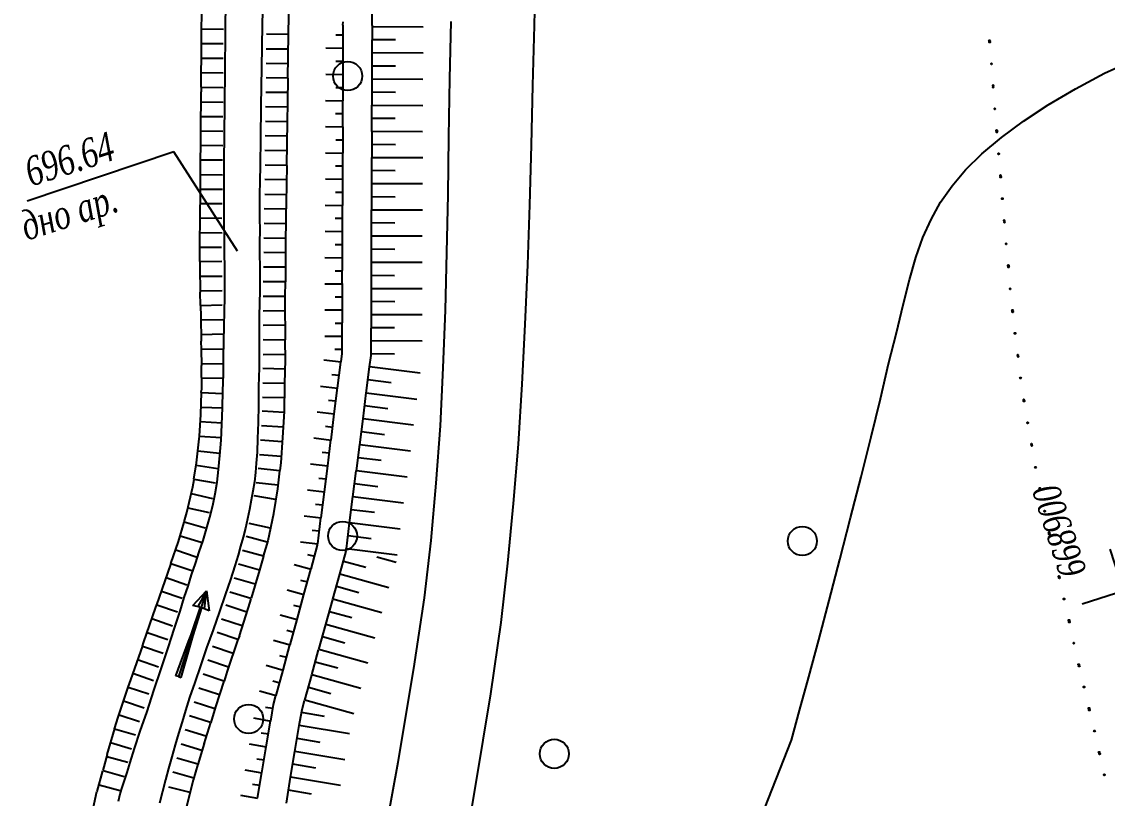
# Model space of a CAD drawing. Header units: millimetres. Extents: x 1353783 to 6492029790, y -7276956 to -512500.
# Drawn here: x 9944583 to 9952050, y -2817546 to -2812207 of the extents above; entities that cross this region are included whole.
import ezdxf

# ---------------------------------------------------------------- set-up
doc = ezdxf.new("R2010")
doc.units = ezdxf.units.MM
doc.linetypes.add('CONTI', pattern=[0])
doc.layers.get('0').update_dxf_attribs({"lineweight": 5})
for name, color, linetype in [('GORIZUNKNOWN', 32, 'CONTI'), ('NAD_MГИДРОГР', 94, 'CONTI'), ('SETKR', 7, 'CONTI'), ('SIT_LГИДРОГР', 84, 'CONTI'), ('SIT_LГОРИЗОН', 14, 'CONTI'), ('SIT_LРЕЛЬЕФ', 7, 'CONTI'), ('USLZNГИДРОГР', 84, 'CONTI'), ('ZAPSKРАСТЕНИ', 94, 'CONTI'), ('РЕЛЬЕФ', 7, 'CONTI')]:
    doc.layers.add(name, color=color, linetype=linetype)
doc.styles.add('SHRFT', font='', dxfattribs={"width": 0.75})
doc.styles.get('SHRFT').set_extended_font_data('Times New Roman Cyr', italic=True)

# ---------------------------------------------------------------- blocks, each defined once
blk = doc.blocks.new('BL_333')
at = {"color": 0}
for p, q in [((0, -3), (0, 3)), ((-3, 0), (3, 0))]:
    blk.add_line(p, q, dxfattribs=at)
blk = doc.blocks.new('BL_2004')
at = {"color": 0}
blk.add_circle((0, 0), 1, dxfattribs=at)
blk = doc.blocks.new('BL_89')
at = {"color": 0}
for p, q in [((0, 6.2), (-0.2, 6.2)), ((-0.2, 6.2), (-0.1, 3.7)), ((0, 0), (0, 6.2)), ((0, 6.2), (0.2, 6.2)), ((0.2, 6.2), (0.1, 3.7)), ((-0.1, 3.7), (-0.07, 3.2)), ((-0.07, 3.2), (-0.05, 1.2)), ((0.07, 3.2), (0.05, 1.2)), ((0.1, 3.7), (0.07, 3.2)), ((-0.6, 1.25), (0, 1.2)), ((0, 0), (-0.6, 1.25)), ((-0.25, 1.2), (0, 0)), ((0, 1.2), (0.6, 1.25)), ((0.6, 1.25), (0, 0)), ((0, 0), (0.25, 1.2))]:
    blk.add_line(p, q, dxfattribs=at)
blk = doc.blocks.new('оо')
at = {"layer": 'GORIZUNKNOWN', "color": 9, "true_color": 0xc7c8ca}
blk.add_lwpolyline([(222703.213, -3431613.482), (222705.943, -3431610.132), (222706.523, -3431609.252), (222707.183, -3431608.242), (222707.893, -3431607.142), (222708.653, -3431605.962), (222709.433, -3431604.732), (222710.213, -3431603.482), (222710.993, -3431602.252), (222711.743, -3431601.042), (222712.443, -3431599.902), (222713.083, -3431598.842), (222713.663, -3431597.902), (222714.173, -3431597.062), (222714.643, -3431596.312), (222715.093, -3431595.652), (222715.533, -3431595.072), (222715.993, -3431594.562), (222716.483, -3431594.092), (222717.033, -3431593.682), (222717.643, -3431593.302), (222718.343, -3431592.952), (222719.153, -3431592.622), (222720.053, -3431592.322), (222721.033, -3431592.042), (222722.093, -3431591.802), (222723.203, -3431591.602), (222724.373, -3431591.462)], dxfattribs=at)
at = {"layer": 'SIT_LГИДРОГР', "color": 9, "true_color": 0xc7c8ca}
for p, q in [((222694.833, -3431581.062), (222695.233, -3431579.872)), ((222696.623, -3431579.722), (222696.133, -3431581.172)), ((222694.443, -3431582.242), (222694.833, -3431581.062)), ((222696.133, -3431581.172), (222695.663, -3431582.542)), ((222705.783, -3431581.882), (222705.033, -3431584.042)), ((222694.073, -3431583.362), (222694.443, -3431582.242)), ((222695.663, -3431582.542), (222695.243, -3431583.792)), ((222701.713, -3431584.902), (222702.363, -3431583.032)), ((222693.743, -3431584.372), (222694.073, -3431583.362)), ((222695.243, -3431583.792), (222694.883, -3431584.872)), ((222705.033, -3431584.042), (222704.353, -3431585.982)), ((222691.903, -3431584.382), (222686.583, -3431584.462)), ((222692.943, -3431588.302), (222691.903, -3431584.382)), ((222693.463, -3431585.212), (222693.743, -3431584.372)), ((222693.263, -3431585.822), (222693.463, -3431585.212)), ((222694.883, -3431584.872), (222694.593, -3431585.712)), ((222701.073, -3431586.782), (222701.713, -3431584.902)), ((222693.103, -3431586.302), (222693.263, -3431585.822)), ((222694.593, -3431585.712), (222694.403, -3431586.272)), ((222692.953, -3431586.782), (222693.103, -3431586.302)), ((222694.403, -3431586.272), (222694.273, -3431586.662)), ((222704.353, -3431585.982), (222703.673, -3431587.922)), ((222694.273, -3431586.662), (222694.143, -3431587.062)), ((222692.803, -3431587.262), (222692.953, -3431586.782)), ((222694.143, -3431587.062), (222694.013, -3431587.452)), ((222700.433, -3431588.672), (222701.073, -3431586.782)), ((222692.653, -3431587.742), (222692.803, -3431587.262)), ((222694.013, -3431587.452), (222693.893, -3431587.852)), ((222692.503, -3431588.222), (222692.653, -3431587.742)), ((222693.893, -3431587.852), (222693.763, -3431588.252)), ((222703.673, -3431587.922), (222702.993, -3431589.862)), ((222692.353, -3431588.712), (222692.503, -3431588.222)), ((222693.763, -3431588.252), (222693.633, -3431588.652)), ((222692.203, -3431589.192), (222692.353, -3431588.712)), ((222693.633, -3431588.652), (222693.513, -3431589.042)), ((222699.783, -3431590.552), (222700.433, -3431588.672)), ((222692.043, -3431589.672), (222692.203, -3431589.192)), ((222693.513, -3431589.042), (222693.383, -3431589.442)), ((222691.883, -3431590.142), (222692.043, -3431589.672)), ((222693.383, -3431589.442), (222693.253, -3431589.842)), ((222693.253, -3431589.842), (222693.123, -3431590.232)), ((222702.993, -3431589.862), (222702.293, -3431591.802)), ((222691.723, -3431590.622), (222691.883, -3431590.142)), ((222693.123, -3431590.232), (222692.973, -3431590.672)), ((222691.553, -3431591.122), (222691.723, -3431590.622)), ((222692.973, -3431590.672), (222692.803, -3431591.182)), ((222699.133, -3431592.422), (222699.783, -3431590.552)), ((222691.373, -3431591.642), (222691.553, -3431591.122)), ((222692.803, -3431591.182), (222692.623, -3431591.752)), ((222691.193, -3431592.182), (222691.373, -3431591.642)), ((222692.623, -3431591.752), (222692.423, -3431592.352)), ((222702.293, -3431591.802), (222701.583, -3431593.732)), ((222691.003, -3431592.722), (222691.193, -3431592.182)), ((222692.423, -3431592.352), (222692.213, -3431592.962)), ((222698.453, -3431594.292), (222699.133, -3431592.422)), ((222690.813, -3431593.272), (222691.003, -3431592.722)), ((222692.213, -3431592.962), (222692.013, -3431593.562)), ((222690.613, -3431593.812), (222690.813, -3431593.272)), ((222690.423, -3431594.322), (222690.613, -3431593.812)), ((222692.013, -3431593.562), (222691.823, -3431594.132)), ((222701.583, -3431593.732), (222700.853, -3431595.652)), ((222691.823, -3431594.132), (222691.633, -3431594.652)), ((222690.223, -3431594.812), (222690.423, -3431594.322)), ((222697.753, -3431596.152), (222698.453, -3431594.292)), ((222690.033, -3431595.252), (222690.223, -3431594.812)), ((222691.633, -3431594.652), (222691.473, -3431595.092)), ((222689.853, -3431595.652), (222690.033, -3431595.252)), ((222691.473, -3431595.092), (222691.333, -3431595.442)), ((222689.663, -3431596.012), (222689.853, -3431595.652)), ((222691.333, -3431595.442), (222691.203, -3431595.742)), ((222700.853, -3431595.652), (222700.103, -3431597.572)), ((222689.463, -3431596.372), (222689.663, -3431596.012)), ((222691.073, -3431596.032), (222690.923, -3431596.322)), ((222691.203, -3431595.742), (222691.073, -3431596.032)), ((222689.243, -3431596.722), (222689.463, -3431596.372)), ((222690.923, -3431596.322), (222690.773, -3431596.602)), ((222697.013, -3431597.992), (222697.753, -3431596.152)), ((222689.013, -3431597.062), (222689.243, -3431596.722)), ((222690.773, -3431596.602), (222690.623, -3431596.892)), ((222688.783, -3431597.412), (222689.013, -3431597.062)), ((222690.463, -3431597.172), (222690.293, -3431597.452)), ((222690.623, -3431596.892), (222690.463, -3431597.172)), ((222688.533, -3431597.742), (222688.783, -3431597.412)), ((222690.293, -3431597.452), (222690.123, -3431597.722)), ((222688.293, -3431598.082), (222688.533, -3431597.742)), ((222690.123, -3431597.722), (222689.943, -3431597.992)), ((222700.103, -3431597.572), (222699.323, -3431599.462)), ((222688.043, -3431598.412), (222688.293, -3431598.082)), ((222689.773, -3431598.262), (222689.553, -3431598.572)), ((222689.943, -3431597.992), (222689.773, -3431598.262)), ((222696.243, -3431599.812), (222697.013, -3431597.992)), ((222687.803, -3431598.752), (222688.043, -3431598.412)), ((222689.553, -3431598.572), (222689.263, -3431598.972)), ((222687.563, -3431599.082), (222687.803, -3431598.752)), ((222689.263, -3431598.972), (222688.933, -3431599.422)), ((222687.283, -3431599.482), (222687.563, -3431599.082)), ((222686.923, -3431599.982), (222687.283, -3431599.482)), ((222688.933, -3431599.422), (222688.563, -3431599.912)), ((222699.323, -3431599.462), (222698.513, -3431601.352)), ((222686.503, -3431600.552), (222686.923, -3431599.982)), ((222688.563, -3431599.912), (222688.163, -3431600.442)), ((222695.423, -3431601.612), (222696.243, -3431599.812)), ((222688.163, -3431600.442), (222687.763, -3431600.962)), ((222686.053, -3431601.172), (222686.503, -3431600.552)), ((222685.593, -3431601.802), (222686.053, -3431601.172)), ((222687.763, -3431600.962), (222687.373, -3431601.482)), ((222687.373, -3431601.482), (222687.013, -3431601.972)), ((222694.333, -3431603.822), (222695.423, -3431601.612)), ((222698.513, -3431601.352), (222697.663, -3431603.222)), ((222685.143, -3431602.422), (222685.593, -3431601.802)), ((222687.013, -3431601.972), (222686.683, -3431602.412)), ((222684.713, -3431602.992), (222685.143, -3431602.422)), ((222686.683, -3431602.412), (222686.413, -3431602.792)), ((222684.343, -3431603.502), (222684.713, -3431602.992)), ((222686.183, -3431603.122), (222685.943, -3431603.472)), ((222686.413, -3431602.792), (222686.183, -3431603.122)), ((222684.053, -3431603.912), (222684.343, -3431603.502)), ((222685.943, -3431603.472), (222685.713, -3431603.812)), ((222697.663, -3431603.222), (222696.573, -3431605.452)), ((222685.713, -3431603.812), (222685.483, -3431604.162)), ((222692.833, -3431606.722), (222694.333, -3431603.822)), ((222683.703, -3431604.412), (222683.853, -3431604.202)), ((222683.853, -3431604.202), (222684.053, -3431603.912)), ((222685.483, -3431604.162), (222685.253, -3431604.512)), ((222683.403, -3431604.832), (222683.553, -3431604.622)), ((222683.553, -3431604.622), (222683.703, -3431604.412)), ((222685.253, -3431604.512), (222685.033, -3431604.852)), ((222683.263, -3431605.052), (222683.403, -3431604.832)), ((222685.033, -3431604.852), (222684.813, -3431605.202)), ((222684.813, -3431605.202), (222684.593, -3431605.552)), ((222696.573, -3431605.452), (222695.103, -3431608.322)), ((222691.043, -3431610.082), (222692.833, -3431606.722)), ((222695.103, -3431608.322), (222693.373, -3431611.632))]:
    blk.add_line(p, q, dxfattribs=at)
at = {"layer": 'SIT_LГОРИЗОН', "color": 9, "true_color": 0xc7c8ca}
for p, q in [((222693.953, -3431581.132), (222694.423, -3431579.702)), ((222697.363, -3431580.332), (222696.883, -3431581.752)), ((222694.113, -3431580.652), (222694.823, -3431580.892)), ((222693.483, -3431582.562), (222693.953, -3431581.132)), ((222693.953, -3431581.132), (222694.663, -3431581.362)), ((222693.793, -3431581.612), (222694.503, -3431581.842)), ((222696.883, -3431581.752), (222696.173, -3431581.512)), ((222696.883, -3431581.752), (222696.403, -3431583.172)), ((222693.643, -3431582.082), (222694.353, -3431582.322)), ((222696.723, -3431582.222), (222696.013, -3431581.992)), ((222693.443, -3431582.712), (222693.493, -3431582.552)), ((222693.483, -3431582.562), (222694.193, -3431582.792)), ((222696.563, -3431582.702), (222695.853, -3431582.462)), ((222693.013, -3431583.982), (222693.433, -3431582.712)), ((222696.413, -3431583.172), (222695.703, -3431582.932)), ((222693.323, -3431583.032), (222694.043, -3431583.272)), ((222696.413, -3431583.172), (222696.143, -3431583.962)), ((222693.173, -3431583.512), (222693.883, -3431583.742)), ((222696.253, -3431583.642), (222695.543, -3431583.412)), ((222692.543, -3431585.402), (222693.013, -3431583.982)), ((222693.013, -3431583.982), (222693.723, -3431584.222)), ((222696.093, -3431584.122), (222695.383, -3431583.882)), ((222696.143, -3431583.962), (222695.933, -3431584.592)), ((222692.853, -3431584.452), (222693.573, -3431584.692)), ((222695.933, -3431584.592), (222695.223, -3431584.352)), ((222695.773, -3431585.062), (222695.063, -3431584.822)), ((222695.933, -3431584.592), (222695.453, -3431586.012)), ((222692.703, -3431584.932), (222693.413, -3431585.162)), ((222692.363, -3431585.952), (222692.543, -3431585.412)), ((222692.543, -3431585.402), (222693.253, -3431585.642)), ((222695.613, -3431585.542), (222694.903, -3431585.302)), ((222692.073, -3431586.822), (222692.363, -3431585.952)), ((222692.383, -3431585.882), (222693.103, -3431586.122)), ((222695.463, -3431586.022), (222694.753, -3431585.782)), ((222695.303, -3431586.492), (222694.593, -3431586.252)), ((222695.463, -3431586.022), (222695.053, -3431587.232)), ((222692.233, -3431586.352), (222692.943, -3431586.582)), ((222691.803, -3431587.642), (222692.073, -3431586.832)), ((222692.073, -3431586.822), (222692.783, -3431587.062)), ((222695.143, -3431586.972), (222694.433, -3431586.732)), ((222691.913, -3431587.302), (222692.633, -3431587.542)), ((222694.973, -3431587.442), (222694.263, -3431587.202)), ((222694.973, -3431587.442), (222694.503, -3431588.862)), ((222695.053, -3431587.232), (222694.983, -3431587.432)), ((222691.603, -3431588.252), (222691.793, -3431587.642)), ((222691.753, -3431587.772), (222692.463, -3431588.002)), ((222694.813, -3431587.912), (222694.103, -3431587.682)), ((222694.653, -3431588.392), (222693.943, -3431588.152)), ((222691.303, -3431589.252), (222691.553, -3431588.442)), ((222691.553, -3431588.442), (222691.613, -3431588.252)), ((222691.603, -3431588.252), (222692.323, -3431588.472)), ((222691.463, -3431588.732), (222692.183, -3431588.962)), ((222694.503, -3431588.862), (222693.793, -3431588.622)), ((222694.503, -3431588.862), (222694.463, -3431588.972)), ((222691.163, -3431589.692), (222691.293, -3431589.252)), ((222691.323, -3431589.212), (222692.033, -3431589.432)), ((222694.343, -3431589.332), (222693.633, -3431589.102)), ((222694.463, -3431588.972), (222694.193, -3431589.812)), ((222691.063, -3431590.062), (222691.173, -3431589.692)), ((222691.163, -3431589.692), (222691.883, -3431589.902)), ((222694.183, -3431589.812), (222693.463, -3431589.582)), ((222694.183, -3431589.812), (222693.473, -3431589.572)), ((222690.823, -3431590.872), (222691.063, -3431590.062)), ((222694.023, -3431590.292), (222693.313, -3431590.062)), ((222694.183, -3431589.812), (222694.023, -3431590.282)), ((222691.023, -3431590.172), (222691.743, -3431590.382)), ((222694.023, -3431590.292), (222693.903, -3431590.662)), ((222690.883, -3431590.652), (222691.603, -3431590.862)), ((222693.873, -3431590.762), (222693.153, -3431590.532)), ((222693.903, -3431590.662), (222693.633, -3431591.512)), ((222690.573, -3431591.672), (222690.743, -3431591.132)), ((222690.733, -3431591.132), (222690.813, -3431590.872)), ((222690.733, -3431591.132), (222691.453, -3431591.352)), ((222693.723, -3431591.232), (222693.003, -3431591.012)), ((222693.563, -3431591.712), (222692.853, -3431591.482)), ((222693.633, -3431591.512), (222693.573, -3431591.712)), ((222690.313, -3431592.472), (222690.563, -3431591.672)), ((222690.593, -3431591.612), (222691.303, -3431591.832)), ((222693.563, -3431591.712), (222693.363, -3431592.362)), ((222690.433, -3431592.072), (222691.153, -3431592.312)), ((222693.413, -3431592.192), (222692.693, -3431591.962)), ((222690.023, -3431593.262), (222690.283, -3431592.552)), ((222690.273, -3431592.552), (222690.303, -3431592.472)), ((222690.273, -3431592.552), (222690.973, -3431592.812)), ((222693.253, -3431592.662), (222692.543, -3431592.412)), ((222693.363, -3431592.362), (222693.093, -3431593.132)), ((222690.103, -3431593.022), (222690.813, -3431593.282)), ((222693.093, -3431593.132), (222692.383, -3431592.892)), ((222689.753, -3431593.962), (222690.023, -3431593.262)), ((222692.933, -3431593.602), (222692.223, -3431593.362)), ((222693.073, -3431593.202), (222692.783, -3431594.042)), ((222693.093, -3431593.132), (222693.073, -3431593.202)), ((222689.933, -3431593.492), (222690.633, -3431593.762)), ((222692.773, -3431594.072), (222692.073, -3431593.802)), ((222689.383, -3431594.802), (222689.723, -3431594.042)), ((222689.723, -3431594.042), (222689.753, -3431593.962)), ((222689.753, -3431593.962), (222690.453, -3431594.232)), ((222692.783, -3431594.042), (222692.593, -3431594.542)), ((222689.553, -3431594.422), (222690.233, -3431594.722)), ((222692.593, -3431594.542), (222691.893, -3431594.272)), ((222692.593, -3431594.542), (222692.463, -3431594.872)), ((222689.113, -3431595.312), (222689.383, -3431594.802)), ((222689.343, -3431594.872), (222690.013, -3431595.212)), ((222692.403, -3431595.012), (222691.713, -3431594.732)), ((222692.463, -3431594.872), (222692.133, -3431595.692)), ((222692.223, -3431595.482), (222691.523, -3431595.202)), ((222688.543, -3431596.322), (222689.003, -3431595.542)), ((222689.003, -3431595.542), (222689.123, -3431595.322)), ((222689.113, -3431595.312), (222689.783, -3431595.652)), ((222692.013, -3431595.942), (222691.333, -3431595.632)), ((222688.883, -3431595.752), (222689.523, -3431596.132)), ((222692.013, -3431595.942), (222691.763, -3431596.502)), ((222692.133, -3431595.692), (222692.023, -3431595.932)), ((222688.353, -3431596.602), (222688.543, -3431596.322)), ((222688.623, -3431596.182), (222689.273, -3431596.562)), ((222691.803, -3431596.392), (222691.123, -3431596.082)), ((222687.963, -3431597.182), (222688.353, -3431596.612)), ((222688.353, -3431596.602), (222688.973, -3431597.022)), ((222691.583, -3431596.832), (222690.923, -3431596.492)), ((222691.753, -3431596.502), (222691.363, -3431597.272)), ((222688.073, -3431597.022), (222688.693, -3431597.442)), ((222687.483, -3431597.832), (222687.963, -3431597.182)), ((222687.783, -3431597.432), (222688.383, -3431597.872)), ((222691.113, -3431597.712), (222690.463, -3431597.342)), ((222691.363, -3431597.282), (222690.893, -3431598.102)), ((222687.283, -3431598.112), (222687.493, -3431597.832)), ((222687.483, -3431597.832), (222688.093, -3431598.272)), ((222690.863, -3431598.142), (222690.233, -3431597.732)), ((222686.583, -3431599.032), (222687.283, -3431598.112)), ((222687.183, -3431598.232), (222687.783, -3431598.692)), ((222690.593, -3431598.562), (222689.963, -3431598.152)), ((222690.893, -3431598.102), (222690.583, -3431598.562)), ((222686.883, -3431598.632), (222687.483, -3431599.082)), ((222690.313, -3431598.982), (222689.693, -3431598.562)), ((222690.593, -3431598.562), (222690.313, -3431598.982)), ((222686.533, -3431599.102), (222686.593, -3431599.022)), ((222686.583, -3431599.032), (222687.183, -3431599.482)), ((222690.023, -3431599.392), (222689.403, -3431598.972)), ((222690.313, -3431598.982), (222689.743, -3431599.802)), ((222685.753, -3431600.142), (222686.533, -3431599.102)), ((222689.733, -3431599.812), (222689.113, -3431599.382)), ((222686.283, -3431599.432), (222686.883, -3431599.882)), ((222689.453, -3431600.212), (222688.843, -3431599.772)), ((222685.683, -3431600.232), (222685.753, -3431600.142)), ((222685.983, -3431599.832), (222686.583, -3431600.282)), ((222689.663, -3431599.922), (222688.953, -3431600.912)), ((222689.733, -3431599.812), (222689.663, -3431599.922)), ((222684.943, -3431601.212), (222685.693, -3431600.222)), ((222685.683, -3431600.232), (222686.283, -3431600.682)), ((222689.163, -3431600.612), (222688.553, -3431600.182)), ((222685.383, -3431600.622), (222685.983, -3431601.082)), ((222688.873, -3431601.022), (222688.273, -3431600.572)), ((222684.783, -3431601.422), (222684.943, -3431601.212)), ((222685.083, -3431601.022), (222685.683, -3431601.472)), ((222688.573, -3431601.422), (222687.973, -3431600.982)), ((222688.873, -3431601.022), (222688.193, -3431601.942)), ((222688.963, -3431600.912), (222688.873, -3431601.032)), ((222684.143, -3431602.302), (222684.783, -3431601.422)), ((222684.783, -3431601.422), (222685.383, -3431601.862)), ((222688.283, -3431601.822), (222687.673, -3431601.382)), ((222684.483, -3431601.822), (222685.093, -3431602.272)), ((222687.983, -3431602.232), (222687.373, -3431601.792)), ((222688.193, -3431601.942), (222687.983, -3431602.242)), ((222683.903, -3431602.642), (222684.143, -3431602.302)), ((222684.193, -3431602.232), (222684.793, -3431602.672)), ((222687.693, -3431602.642), (222687.083, -3431602.202)), ((222687.983, -3431602.232), (222687.433, -3431602.992)), ((222683.383, -3431603.412), (222683.913, -3431602.642)), ((222683.903, -3431602.642), (222684.523, -3431603.062)), ((222687.393, -3431603.042), (222686.783, -3431602.612)), ((222683.623, -3431603.052), (222684.243, -3431603.482)), ((222687.103, -3431603.442), (222686.493, -3431603.012)), ((222687.433, -3431602.992), (222687.113, -3431603.452)), ((222683.083, -3431603.892), (222683.393, -3431603.412)), ((222683.353, -3431603.472), (222683.983, -3431603.882)), ((222686.813, -3431603.852), (222686.203, -3431603.422)), ((222687.103, -3431603.442), (222686.663, -3431604.072)), ((222682.673, -3431604.512), (222683.073, -3431603.892)), ((222683.083, -3431603.892), (222683.713, -3431604.302)), ((222686.533, -3431604.272), (222685.923, -3431603.852)), ((222686.253, -3431604.682), (222685.633, -3431604.262)), ((222686.673, -3431604.072), (222686.253, -3431604.692)), ((222682.283, -3431605.172), (222682.663, -3431604.512)), ((222682.803, -3431604.312), (222683.433, -3431604.722)), ((222685.973, -3431605.092), (222685.353, -3431604.672)), ((222686.253, -3431604.682), (222685.933, -3431605.152)), ((222685.703, -3431605.522), (222685.063, -3431605.122)), ((222685.933, -3431605.152), (222685.433, -3431605.942))]:
    blk.add_line(p, q, dxfattribs=at)
at = {"layer": 'SIT_LРЕЛЬЕФ', "color": 9, "true_color": 0xc7c8ca}
for p, q in [((222699.733, -3431582.332), (222700.003, -3431581.522)), ((222698.543, -3431582.772), (222698.783, -3431582.022)), ((222698.773, -3431582.022), (222698.813, -3431581.912)), ((222697.973, -3431582.582), (222698.543, -3431582.772)), ((222698.443, -3431582.262), (222698.683, -3431582.342)), ((222699.443, -3431583.232), (222699.723, -3431582.372)), ((222699.723, -3431582.382), (222699.743, -3431582.332)), ((222701.383, -3431582.922), (222699.723, -3431582.382)), ((222698.263, -3431583.632), (222698.543, -3431582.772)), ((222700.343, -3431583.052), (222699.583, -3431582.802)), ((222698.163, -3431583.122), (222698.403, -3431583.202)), ((222699.163, -3431584.092), (222699.443, -3431583.232)), ((222701.103, -3431583.772), (222699.443, -3431583.232)), ((222697.693, -3431583.442), (222698.263, -3431583.632)), ((222697.983, -3431584.492), (222698.263, -3431583.632)), ((222700.063, -3431583.912), (222699.303, -3431583.662)), ((222697.883, -3431583.982), (222698.123, -3431584.062)), ((222698.883, -3431584.952), (222699.163, -3431584.092)), ((222700.823, -3431584.632), (222699.163, -3431584.092)), ((222697.413, -3431584.302), (222697.983, -3431584.492)), ((222697.603, -3431584.832), (222697.843, -3431584.912)), ((222697.703, -3431585.342), (222697.983, -3431584.482)), ((222699.783, -3431584.772), (222699.023, -3431584.522)), ((222697.133, -3431585.152), (222697.703, -3431585.342)), ((222698.603, -3431585.802), (222698.883, -3431584.942)), ((222700.543, -3431585.492), (222698.883, -3431584.952)), ((222697.433, -3431586.202), (222697.713, -3431585.342)), ((222699.503, -3431585.622), (222698.743, -3431585.372)), ((222697.333, -3431585.692), (222697.573, -3431585.772)), ((222698.333, -3431586.662), (222698.613, -3431585.802)), ((222700.263, -3431586.342), (222698.603, -3431585.802)), ((222696.863, -3431586.012), (222697.433, -3431586.202)), ((222697.153, -3431587.052), (222697.433, -3431586.192)), ((222699.233, -3431586.482), (222698.473, -3431586.232)), ((222697.053, -3431586.542), (222697.293, -3431586.622)), ((222698.053, -3431587.512), (222698.333, -3431586.652)), ((222699.993, -3431587.202), (222698.333, -3431586.662)), ((222696.583, -3431586.862), (222697.153, -3431587.052)), ((222696.873, -3431587.912), (222697.153, -3431587.052)), ((222698.953, -3431587.332), (222698.193, -3431587.082)), ((222696.773, -3431587.402), (222697.013, -3431587.482)), ((222696.303, -3431587.722), (222696.873, -3431587.912)), ((222697.773, -3431588.372), (222698.053, -3431587.512)), ((222699.713, -3431588.052), (222698.053, -3431587.512)), ((222696.593, -3431588.762), (222696.873, -3431587.902)), ((222698.673, -3431588.192), (222697.913, -3431587.942)), ((222696.023, -3431588.572), (222696.593, -3431588.762)), ((222696.493, -3431588.252), (222696.733, -3431588.332)), ((222697.493, -3431589.222), (222697.773, -3431588.362)), ((222699.433, -3431588.912), (222697.773, -3431588.372)), ((222696.313, -3431589.622), (222696.593, -3431588.762)), ((222698.393, -3431589.042), (222697.633, -3431588.792)), ((222696.213, -3431589.112), (222696.453, -3431589.192)), ((222697.213, -3431590.082), (222697.493, -3431589.222)), ((222699.153, -3431589.762), (222697.493, -3431589.222)), ((222695.743, -3431589.432), (222696.313, -3431589.622)), ((222696.033, -3431590.482), (222696.313, -3431589.622)), ((222698.113, -3431589.902), (222697.353, -3431589.652)), ((222695.933, -3431589.972), (222696.173, -3431590.052)), ((222695.463, -3431590.292), (222696.033, -3431590.482)), ((222696.933, -3431590.942), (222697.213, -3431590.082)), ((222698.873, -3431590.622), (222697.213, -3431590.082)), ((222695.663, -3431590.822), (222695.903, -3431590.902)), ((222695.763, -3431591.332), (222696.043, -3431590.472)), ((222697.833, -3431590.762), (222697.073, -3431590.512)), ((222695.193, -3431591.142), (222695.763, -3431591.332)), ((222696.663, -3431591.792), (222696.943, -3431590.932)), ((222698.593, -3431591.482), (222696.933, -3431590.942)), ((222695.483, -3431592.192), (222695.763, -3431591.332)), ((222697.563, -3431591.612), (222696.803, -3431591.362)), ((222695.383, -3431591.682), (222695.623, -3431591.762)), ((222696.383, -3431592.652), (222696.663, -3431591.792)), ((222698.323, -3431592.332), (222696.663, -3431591.792)), ((222694.913, -3431592.002), (222695.483, -3431592.192)), ((222695.293, -3431592.752), (222695.483, -3431592.182)), ((222697.283, -3431592.472), (222696.523, -3431592.222)), ((222695.103, -3431592.532), (222695.343, -3431592.612)), ((222696.223, -3431593.122), (222696.383, -3431592.642)), ((222698.043, -3431593.192), (222696.383, -3431592.652)), ((222694.633, -3431592.772), (222695.173, -3431593.022)), ((222694.783, -3431593.842), (222695.163, -3431593.022)), ((222695.173, -3431593.022), (222695.293, -3431592.752)), ((222694.743, -3431593.332), (222694.973, -3431593.432)), ((222696.053, -3431593.482), (222696.223, -3431593.122)), ((222697.003, -3431593.322), (222696.243, -3431593.072)), ((222694.243, -3431593.592), (222694.783, -3431593.842)), ((222695.673, -3431594.302), (222696.053, -3431593.482)), ((222697.643, -3431594.222), (222696.053, -3431593.482)), ((222694.363, -3431594.142), (222694.593, -3431594.242)), ((222694.403, -3431594.652), (222694.783, -3431593.832)), ((222696.593, -3431594.232), (222695.863, -3431593.892)), ((222693.863, -3431594.402), (222694.403, -3431594.652)), ((222695.293, -3431595.112), (222695.673, -3431594.292)), ((222697.263, -3431595.042), (222695.673, -3431594.302)), ((222694.023, -3431595.472), (222694.403, -3431594.652)), ((222696.213, -3431595.042), (222695.483, -3431594.702)), ((222693.483, -3431595.222), (222694.023, -3431595.472)), ((222693.983, -3431594.962), (222694.213, -3431595.062)), ((222694.913, -3431595.932), (222695.293, -3431595.112)), ((222696.883, -3431595.852), (222695.293, -3431595.112)), ((222693.643, -3431596.282), (222694.023, -3431595.462)), ((222695.833, -3431595.862), (222695.103, -3431595.522)), ((222693.103, -3431596.032), (222693.643, -3431596.282)), ((222693.603, -3431595.772), (222693.833, -3431595.872)), ((222694.533, -3431596.742), (222694.913, -3431595.922)), ((222696.503, -3431596.672), (222694.913, -3431595.932)), ((222693.263, -3431597.102), (222693.643, -3431596.282)), ((222695.453, -3431596.672), (222694.723, -3431596.332)), ((222693.223, -3431596.592), (222693.453, -3431596.692)), ((222694.143, -3431597.562), (222694.523, -3431596.742)), ((222696.123, -3431597.482), (222694.533, -3431596.742)), ((222692.723, -3431596.852), (222693.263, -3431597.102)), ((222692.883, -3431597.912), (222693.263, -3431597.092)), ((222695.063, -3431597.492), (222694.333, -3431597.152)), ((222692.843, -3431597.402), (222693.073, -3431597.502)), ((222692.343, -3431597.662), (222692.883, -3431597.912)), ((222692.493, -3431598.732), (222692.873, -3431597.912)), ((222693.763, -3431598.372), (222694.143, -3431597.552)), ((222695.733, -3431598.302), (222694.143, -3431597.562)), ((222692.453, -3431598.222), (222692.683, -3431598.322)), ((222694.683, -3431598.302), (222693.953, -3431597.962)), ((222691.953, -3431598.482), (222692.493, -3431598.732)), ((222693.383, -3431599.192), (222693.763, -3431598.372)), ((222695.353, -3431599.112), (222693.763, -3431598.372)), ((222692.013, -3431599.482), (222692.473, -3431598.772)), ((222692.053, -3431598.972), (222692.263, -3431599.102)), ((222692.473, -3431598.772), (222692.493, -3431598.722)), ((222694.303, -3431599.122), (222693.573, -3431598.782)), ((222691.513, -3431599.152), (222692.013, -3431599.482)), ((222692.903, -3431599.952), (222693.353, -3431599.262)), ((222693.343, -3431599.262), (222693.383, -3431599.182)), ((222694.973, -3431599.932), (222693.383, -3431599.192)), ((222691.513, -3431600.242), (222692.003, -3431599.492)), ((222691.553, -3431599.732), (222691.763, -3431599.862)), ((222693.823, -3431600.012), (222693.153, -3431599.572)), ((222691.013, -3431599.912), (222691.513, -3431600.242)), ((222692.413, -3431600.702), (222692.903, -3431599.952)), ((222694.363, -3431600.912), (222692.903, -3431599.952)), ((222694.863, -3431600.162), (222694.293, -3431599.792)), ((222691.023, -3431600.992), (222691.513, -3431600.242)), ((222691.063, -3431600.482), (222691.273, -3431600.612)), ((222693.333, -3431600.762), (222692.663, -3431600.322)), ((222690.523, -3431600.662), (222691.023, -3431600.992)), ((222691.913, -3431601.452), (222692.403, -3431600.702)), ((222693.873, -3431601.662), (222692.413, -3431600.702)), ((222690.533, -3431601.742), (222691.023, -3431600.992)), ((222690.573, -3431601.232), (222690.783, -3431601.362)), ((222692.833, -3431601.512), (222692.163, -3431601.072)), ((222690.033, -3431601.412), (222690.533, -3431601.742)), ((222691.423, -3431602.202), (222691.913, -3431601.452)), ((222693.373, -3431602.412), (222691.913, -3431601.452)), ((222690.033, -3431602.492), (222690.523, -3431601.742)), ((222690.073, -3431601.982), (222690.283, -3431602.112)), ((222692.343, -3431602.262), (222691.673, -3431601.822)), ((222689.533, -3431602.162), (222690.033, -3431602.492)), ((222690.923, -3431602.952), (222691.413, -3431602.202)), ((222692.883, -3431603.162), (222691.423, -3431602.202)), ((222689.543, -3431603.252), (222690.033, -3431602.502)), ((222689.583, -3431602.742), (222689.793, -3431602.872)), ((222691.843, -3431603.012), (222691.173, -3431602.572)), ((222689.043, -3431602.922), (222689.543, -3431603.252)), ((222690.433, -3431603.712), (222690.923, -3431602.962)), ((222692.383, -3431603.912), (222690.923, -3431602.952)), ((222689.353, -3431603.522), (222689.533, -3431603.252)), ((222691.353, -3431603.772), (222690.683, -3431603.332)), ((222688.563, -3431603.752), (222689.093, -3431604.032)), ((222689.073, -3431603.522), (222689.303, -3431603.632)), ((222689.093, -3431604.032), (222689.353, -3431603.522)), ((222690.213, -3431604.032), (222690.423, -3431603.712)), ((222691.893, -3431604.672), (222690.433, -3431603.712)), ((222688.673, -3431604.832), (222689.083, -3431604.032)), ((222689.983, -3431604.482), (222690.213, -3431604.032)), ((222690.903, -3431604.452), (222690.193, -3431604.082)), ((222688.143, -3431604.552), (222688.673, -3431604.832)), ((222688.653, -3431604.322), (222688.883, -3431604.432)), ((222689.563, -3431605.282), (222689.973, -3431604.482)), ((222691.533, -3431605.282), (222689.983, -3431604.482)), ((222688.263, -3431605.632), (222688.673, -3431604.832)), ((222690.483, -3431605.252), (222689.773, -3431604.882)), ((222687.733, -3431605.352), (222688.263, -3431605.632)), ((222688.243, -3431605.122), (222688.473, -3431605.232)), ((222689.153, -3431606.082), (222689.563, -3431605.282)), ((222691.113, -3431606.082), (222689.563, -3431605.282)), ((222687.853, -3431606.422), (222688.263, -3431605.622)), ((222690.073, -3431606.052), (222689.363, -3431605.682)), ((222687.833, -3431605.912), (222688.063, -3431606.022)), ((222688.743, -3431606.882), (222689.153, -3431606.082)), ((222690.703, -3431606.882), (222689.153, -3431606.082)), ((222687.323, -3431606.142), (222687.853, -3431606.422)), ((222689.663, -3431606.852), (222688.953, -3431606.482))]:
    blk.add_line(p, q, dxfattribs=at)
for centre in [(222719.783, -3431589.322), (222719.773, -3431589.372), (222719.603, -3431590.102), (222719.433, -3431590.832), (222719.413, -3431590.882), (222719.243, -3431591.612), (222719.063, -3431592.392), (222719.073, -3431592.342), (222718.893, -3431593.122), (222718.713, -3431593.902), (222718.723, -3431593.852), (222718.543, -3431594.632), (222718.363, -3431595.422), (222718.373, -3431595.362), (222718.193, -3431596.152), (222718.023, -3431596.932), (222718.033, -3431596.882), (222717.853, -3431597.662), (222717.693, -3431598.442), (222717.703, -3431598.392), (222717.543, -3431599.172), (222717.403, -3431599.912), (222717.403, -3431599.962), (222717.253, -3431600.692), (222717.123, -3431601.482), (222717.133, -3431601.442), (222717.013, -3431602.232), (222716.913, -3431602.972), (222716.913, -3431603.022), (222716.803, -3431603.772), (222716.713, -3431604.562), (222716.723, -3431604.502), (222716.643, -3431605.302), (222716.553, -3431606.102), (222716.563, -3431606.052), (222716.483, -3431606.842), (222716.423, -3431607.592), (222716.423, -3431607.642), (222716.353, -3431608.382), (222716.293, -3431609.132), (222716.283, -3431609.192), (222716.213, -3431609.932), (222716.143, -3431610.682), (222716.143, -3431610.732), (222716.083, -3431611.472), (222716.013, -3431612.282), (222716.023, -3431612.222), (222715.963, -3431613.022), (222715.893, -3431613.772), (222715.893, -3431613.822), (222715.823, -3431614.562)]:
    blk.add_circle(centre, 0.02, dxfattribs=at)
at = {"layer": 'SETKR', "color": 9, "true_color": 0xc7c8ca, "xscale": 0.5000000000000001, "yscale": 0.5000000000000001, "zscale": 0.5000000000000001}
blk.add_blockref('BL_333', (222718.393, -3431608.732), dxfattribs=at)
at = {"layer": 'USLZNГИДРОГР', "color": 9, "true_color": 0xc7c8ca, "xscale": 0.5, "yscale": 0.5, "zscale": 0.5, "rotation": 144}
blk.add_blockref('BL_89', (222688.363, -3431599.102), dxfattribs=at)
at = {"layer": 'ZAPSKРАСТЕНИ', "color": 9, "true_color": 0xc7c8ca, "xscale": 0.5000000000000001, "yscale": 0.5000000000000001, "zscale": 0.5000000000000001}
for p in [(222698.393, -3431583.732), (222693.393, -3431598.732), (222688.393, -3431603.732), (222708.393, -3431603.732), (222698.035, -3431608.089)]:
    blk.add_blockref('BL_2004', p, dxfattribs=at)
at = {"layer": 'NAD_MГИДРОГР', "color": 9, "true_color": 0xc7c8ca, "style": 'SHRFT', "width": 0.75}
for s, p in [('696.64', (222686.853, -3431584.022)), ('дно ар.', (222686.143, -3431585.752))]:
    blk.add_text(s, height=1, dxfattribs=at).set_placement(p)
at = {"layer": 'РЕЛЬЕФ', "color": 9, "true_color": 0xc7c8ca, "style": 'SHRFT', "width": 0.75}
blk.add_text('668900', height=0.95, rotation=90, dxfattribs=at).set_placement((222717.393, -3431607.732))

msp = doc.modelspace()

# ---------------------------------------------------------------- block references
at = {"layer": 'РЕЛЬЕФ', "color": 240, "lineweight": 30, "true_color": 0xed1f24, "xscale": 200.0000000000001, "yscale": 200.0000000000001, "zscale": 200.0000000000001, "rotation": 17.80578495452471}
msp.add_blockref('оо', (-242329121, 637008728.1), dxfattribs=at)

doc.saveas('drawing.dxf')
